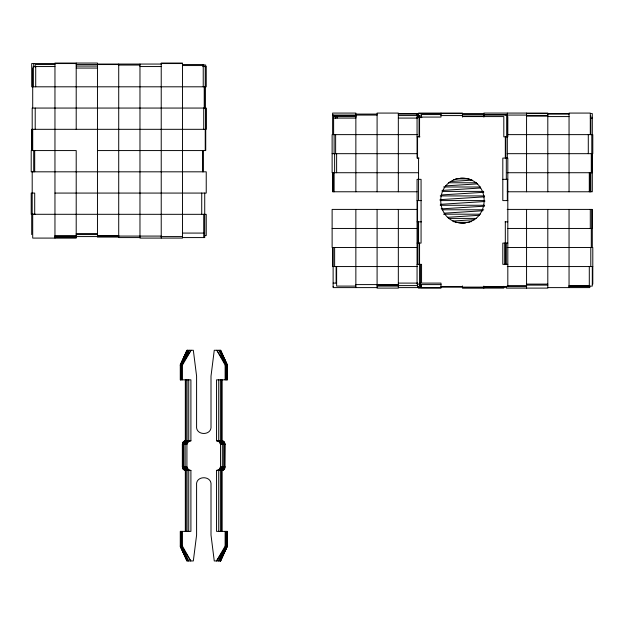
<?xml version="1.0" encoding="UTF-8"?>
<svg xmlns="http://www.w3.org/2000/svg" width="624" height="624" viewBox="0 0 624 624"><rect width="100%" height="100%" fill="white"/><g stroke="black" fill="none" stroke-linecap="round" stroke-linejoin="round"><path stroke-width="0.94" d="M185.328 379.837L185.32 440.825L183.183 442.104L182.348 444.444L182.348 466.768C182.489 471.175 187.84 470.683 190.905 470.395L190.905 531.375L180.281 531.375L180.281 546.164L186.872 560.945L193.331 560.945L196.591 535.072L196.591 485.176C195.445 475.277 212.152 475.277 211.006 485.176L211.006 535.072L214.258 560.945L220.717 560.945L227.308 546.164L227.308 531.375L216.551 531.375L216.551 470.395L223.376 469.934L224.89 468.008L225.108 444.444C224.975 440.045 219.617 440.536 216.551 440.825L216.551 379.837L227.308 379.837L227.308 365.048L220.717 350.267L214.258 350.267L211.006 376.139L211.006 426.036C212.152 435.934 195.445 435.934 196.591 426.036L196.591 376.139L193.331 350.267L186.872 350.267L180.281 365.048L180.281 379.837L190.905 379.837L190.905 440.825L184.072 441.277L183.183 442.104L182.824 444.444L182.824 466.768L183.191 469.108L185.32 470.395L185.328 531.375M185.905 531.375L185.905 470.395L184.938 469.934L183.76 466.768L183.76 444.444L183.043 443.204L183.682 442.104L185.905 440.825L185.905 379.837M184.08 469.934L189.821 470.395L188.019 469.131L186.919 466.768L186.919 444.444L188.003 442.112L187.06 440.825L187.067 379.837M188.729 531.375L188.744 470.395L186.124 469.108L185.133 466.768L185.133 444.444L186.124 442.104L189.821 440.825M218.728 379.837L218.712 440.825L221.333 442.104L222.323 444.444L222.323 466.768L221.333 469.108L217.636 470.395M220.389 531.375L220.397 470.395L219.437 469.131L220.537 466.768L220.537 444.444L219.437 442.081L217.636 440.825L223.384 441.277M221.551 531.375L221.551 470.395L223.774 469.108L224.632 466.768L224.632 444.444L224.273 442.104L222.136 440.825L222.136 379.837M222.136 531.375L222.136 470.395L224.273 469.108L224.414 468.008L223.696 466.768L223.696 444.444L222.518 441.277L221.84 440.825L223.166 441.277L224.414 443.204L223.696 444.444M332.623 115.58L332.623 113.077L355.859 113.077L355.859 114.574M355.859 116.08L355.859 118.084L333.622 118.084M417.557 283.6L417.557 287.102L421.309 287.102M526.562 209.407L526.562 288.109M183.76 466.768L183.043 468.008L183.69 469.108L186.482 470.395L186.124 469.108L187.2 468.023L182.567 468.008L182.824 466.768M222.323 444.444L223.774 442.104L220.974 440.825L221.333 442.104L220.256 443.204L224.89 443.204L224.632 444.444M183.76 444.444L184.938 441.277L185.617 440.825L183.682 442.104L185.133 444.444M223.696 466.768L222.518 469.934L221.84 470.395L223.774 469.108L222.323 466.768M181.405 363.308L180.648 365.048L180.648 379.837M182.169 361.569L186.755 351.133L180.281 365.048L182.45 365.048L191.045 350.267L181.545 365.048L181.545 379.837M226.567 547.03L220.459 560.945L227.308 546.164L225.139 546.164L216.551 560.945L226.044 546.164L226.044 531.375M180.281 365.048L187.52 350.267L180.64 365.048L189.158 350.267L181.545 365.048M227.308 546.164L220.077 560.945L226.949 546.164L226.949 531.375M187.52 350.267L180.461 365.048L180.461 379.837M220.077 560.945L227.128 546.164L227.128 531.375M226.044 546.164L218.439 560.945L226.949 546.164M224.757 550.267L226.512 546.983M182.348 466.768L186.919 466.768L184.673 469.108L187.902 470.395L187.457 469.934L188.019 469.131L183.191 469.108M225.108 444.444L220.537 444.444L222.784 442.104L219.554 440.825L220.007 441.277L219.437 442.081L224.273 442.104M185.133 466.768L183.69 469.108L185.617 470.395M187.45 441.277L187.902 440.825M219.554 470.395L219.999 469.934M189.267 441.285L188.003 442.112L183.183 442.104M218.166 469.942L219.437 469.131L224.273 469.108M187.06 440.825L184.673 442.104L186.919 444.444L182.348 444.444M220.397 470.395L222.784 469.108L220.537 466.768L225.108 466.768M466.3 178.472C432.892 174.72 431.902 224.952 465.325 223.103M458.578 222.706C491.244 226.652 493.373 177.154 460.512 178.191M184.072 441.277L190.905 440.825M223.376 469.934L216.551 470.395M184.938 441.277L186.482 440.825L186.124 442.104L187.2 443.204L182.567 443.204L182.824 444.444M222.518 469.934L220.974 470.395L221.333 469.108L220.256 468.023L224.89 468.008L224.632 466.768M184.291 441.277L185.905 440.825M221.551 470.395L223.166 469.934M445.489 185.89L477.407 183.877M440.006 199.664L484.567 196.841M440.31 204.344L484.871 201.513M447.463 217.308L479.388 215.288M450.177 181.514L472.22 180.133M442.018 190.429L480.464 188.011M441.238 194.953L483.748 192.301M441.129 208.884L484.606 206.17M444.413 213.166L482.859 210.756M452.657 221.044L474.7 219.664M471.206 179.447L469.287 179.494L471.175 179.743M453.671 221.738L455.59 221.684L453.703 221.442M187.457 469.934L190.905 470.395M76.206 63.554L31.699 63.554L31.699 86.806L206.232 86.806L206.232 66.557L202.73 66.557M161.226 63.554L182.473 63.554M97.461 64.054L161.226 64.054M54.959 64.553L35.209 64.553L35.209 67.181M76.206 64.553L118.716 64.553M182.473 64.553L203.728 64.553L203.728 66.557M118.716 65.052L139.971 65.052M202.823 65.052L205.733 65.052L205.733 66.947M182.473 65.559L203.229 65.559L203.229 86.806M76.206 66.058L97.461 66.058M54.959 66.557L33.205 66.557L33.205 86.806M139.971 66.557L161.226 66.557M76.206 68.063L97.461 68.063M418.564 113.077L462.439 113.077L462.439 117.078M398.33 113.576L483.873 113.576M526.562 113.576L569.049 113.576M590.359 113.576L592.301 113.576L592.301 134.628M377.091 114.075L355.859 114.075L355.859 191.771M398.33 114.075L418.727 114.075M547.802 114.075L569.049 114.075M440.996 114.574L421.067 114.574L421.067 117.507M462.439 114.574L507.32 114.574M377.091 115.073L332.623 115.073L332.623 134.628M483.873 115.073L506.813 115.073L506.813 136.828M507.242 115.073L526.562 115.073M333.622 115.58L355.859 115.58M398.33 115.58L418.727 115.58M421.067 115.58L421.567 115.58M440.996 115.58L462.439 115.58M526.562 115.58L547.802 115.58M462.439 116.08L483.873 116.08M526.562 116.08L547.802 116.08M590.296 116.08L590.795 116.08L590.795 134.628M333.622 116.579L355.859 116.579M462.439 116.579L503.81 116.579L503.81 136.828L507.819 136.828L507.819 116.579M547.802 116.579L569.049 116.579M419.063 117.078L440.996 117.078L440.996 113.077M417.058 117.577L421.886 117.577M398.33 118.084L417.557 118.084M590.296 118.084L592.301 118.084M417.557 134.628L332.124 134.628L332.124 172.723L418.564 172.723M507.562 134.628L592.8 134.628L592.8 153.676L507.211 153.676M417.058 136.828L419.897 136.828M97.461 150.571L205.733 150.571L205.733 108.061M332.124 153.676L416.699 153.676M419.063 158.083L417.058 158.083L417.058 114.075M507.187 172.723L592.301 172.723M455.684 178.87L469.193 178.87M502.811 179.338L507.819 179.338M448.422 182.777L476.455 182.777M443.563 186.989L480.347 186.989M442.12 191.396L483.725 191.396M417.121 191.771L332.623 191.771L332.623 172.723M507.242 191.771L592.301 191.771L592.301 153.676M54.959 193.073L206.232 193.073L206.232 171.818L31.2 171.818L31.2 150.571L76.206 150.571L76.206 238.087L32.705 238.087L32.705 214.188M440.248 195.92L484.63 195.92M417.058 200.593L421.567 200.593M440.068 200.593L484.809 200.593M507.819 200.593L502.811 200.593L502.811 158.083L507.819 158.083L507.819 286.603M440.248 205.265L484.63 205.265M417.175 209.407L332.124 209.407L332.124 247.502L417.058 247.502M507.187 209.407L592.301 209.407L592.301 247.502M442.12 209.789L483.725 209.789M35.209 214.227L31.699 214.274L31.699 234.577M443.563 214.196L480.347 214.196M448.422 218.4L476.455 218.4M417.058 221.84L421.567 221.84M505.066 221.84L507.819 221.84M455.684 222.308L469.193 222.308M332.124 228.454L417.175 228.454M507.757 228.454L592.301 228.454M182.473 233.08L203.728 233.08M76.206 233.579L97.461 233.579M76.206 234.577L97.461 234.577M54.959 235.583L76.206 235.583M97.461 235.583L118.716 235.583M204.633 235.583L206.232 235.583L206.232 214.328L31.2 214.289L31.2 193.073L34.702 193.073L34.702 214.328M97.461 236.083L161.226 236.083M54.959 236.582L97.461 236.582M161.226 236.582L182.473 236.582M54.959 237.081L76.206 237.081M118.716 237.081L97.461 237.081L97.461 63.055L54.959 63.055L54.959 238.087M54.959 237.58L76.206 237.58M139.971 237.58L118.716 237.58L118.716 64.054M182.473 237.58L204.727 237.58L204.727 193.073M417.058 243.095L421.067 243.095L421.067 179.338L417.058 179.338L417.058 284.099L419.562 284.099M507.819 243.095L502.811 243.095L502.811 264.35L507.819 264.35M507.242 247.502L592.8 247.502L592.8 284.099L592.301 284.099M417.058 264.35L421.567 264.35L421.567 283.101L440.996 283.101L440.996 288.109L418.564 288.109L418.564 286.439M417.596 266.557L332.623 266.557L332.623 247.502M507.281 266.557L592.8 266.557M333.122 283.101L336.625 283.101M398.33 283.101L417.596 283.101M419.562 283.101L420.56 283.101M526.562 284.099L547.802 284.099M355.859 284.599L398.33 284.599M420.56 284.599L440.996 284.599M377.091 285.106L398.33 285.106M526.562 285.106L547.802 285.106M398.33 285.605L417.69 285.605M419.562 285.605L421.067 285.605M507.242 285.605L526.562 285.605M569.049 285.605L589.298 285.605M355.859 286.104L336.625 286.104L336.625 266.557M377.091 286.104L398.33 286.104M421.512 286.104L419.562 286.104L419.562 243.095M569.049 286.104L592.301 286.104L592.301 266.557M333.122 286.603L333.622 286.603M440.996 286.603L462.439 286.603M483.873 286.603L526.562 286.603M569.049 286.603L589.298 286.603L589.298 266.557M440.996 287.102L505.814 287.102L505.814 286.603M377.091 287.609L333.122 287.609L333.122 247.502M398.33 287.609L419.063 287.609M440.996 287.609L421.067 287.609L421.067 284.209M462.439 287.609L483.873 287.609M547.802 287.609L589.797 287.609L589.797 286.104M226.044 379.837L226.044 365.048L216.832 350.267L225.139 365.048L227.308 365.048L220.459 350.267L226.949 365.048L226.949 379.837M180.648 531.375L180.64 546.164L187.138 560.945L180.281 546.164L182.45 546.164L190.765 560.945L181.545 546.164L181.545 531.375M220.007 441.277L216.551 440.825M453.671 179.447L455.59 179.494M469.287 221.684L471.206 221.738M221.551 379.837L221.551 440.825L223.166 441.277M184.291 469.934L185.905 470.395M221.458 441.277L220.397 440.825L220.389 379.837M185.999 469.934L187.06 470.395L187.067 531.375M221.551 440.825L222.518 441.277M226.949 365.048L219.071 350.267L226.044 365.048M180.648 546.164L188.526 560.945L181.545 546.164M221.777 353.746L223.478 357.224M224.328 358.964L227.308 365.048M180.281 546.164L185.819 557.466M223.392 357.224L221.731 353.746L223.306 357.224M224.227 358.964L227.128 365.048L227.128 379.837M180.882 547.03L183.784 553.121M224.523 359.83L225.334 361.569M181.046 547.03L183.877 553.121M218.712 470.395L218.728 531.375M188.729 379.837L188.744 440.825M591.802 134.628L591.802 172.723M591.802 209.407L591.802 228.454M591.295 153.676L591.295 172.723M591.295 228.454L591.295 247.502M590.795 172.723L590.795 191.771M590.795 247.502L590.795 266.557M590.296 134.628L590.296 113.077L569.049 113.077L569.049 191.771M590.296 172.723L590.296 191.771M590.296 209.407L590.296 228.454M589.797 172.723L589.797 191.771M589.298 172.723L589.298 191.771M588.292 134.628L588.292 153.676M569.049 209.407L569.049 287.609M547.802 191.771L547.802 113.077L483.873 113.077L483.873 117.078M547.802 209.407L547.802 288.109L506.314 288.109L506.314 286.439M526.562 113.077L526.562 191.771M507.32 113.077L507.32 158.083M507.32 179.338L507.32 200.593M506.314 158.083L506.314 179.338M506.314 243.095L506.314 264.35M505.814 114.574L505.814 115.073M505.814 136.828L505.814 158.083M505.315 136.828L505.315 158.083M505.315 221.84L505.315 264.35M504.816 243.095L504.816 264.35M503.81 286.307L503.81 288.109L462.439 288.109L462.439 285.94M483.873 286.104L483.873 288.109M420.56 264.35L420.56 285.605M419.562 136.828L419.562 115.58L419.063 115.58L419.063 136.828M419.063 243.095L419.063 264.35M418.564 158.083L418.564 200.593M418.564 221.84L418.564 243.095M418.057 113.576L418.057 117.577M418.057 221.84L418.057 243.095M417.557 136.828L417.557 158.083M417.557 200.593L417.557 221.84M417.557 243.095L417.557 264.35M417.557 283.218L417.557 285.106M398.33 191.771L398.33 113.077L377.091 113.077L377.091 191.771M398.33 209.407L398.33 288.109L377.091 288.109L377.091 209.407M355.859 209.407L355.859 287.609M337.132 116.08L337.132 118.084M336.625 153.676L336.625 172.723M336.125 266.557L336.125 283.101M335.626 116.579L335.626 118.482M335.626 134.628L335.626 153.676M334.628 153.676L334.628 172.723M334.628 247.502L334.628 266.557M334.121 134.628L334.121 153.676M334.121 172.723L334.121 191.771M333.622 115.073L333.622 134.628M333.122 172.723L333.122 191.771M225.139 365.048L225.139 379.837M225.139 531.375L225.139 546.164M205.234 66.557L205.234 108.061M205.234 129.316L205.234 150.571M204.727 86.806L204.727 108.061M204.227 86.806L204.227 108.061M203.728 108.061L203.728 129.316M203.728 214.328L203.728 237.58M203.229 150.571L203.229 171.818M202.73 150.571L202.73 171.818M201.724 193.073L201.724 214.328M182.45 365.048L182.45 379.837M182.45 531.375L182.45 546.164M180.461 531.375L180.461 546.164M161.226 238.087L161.226 63.055L182.473 63.055L182.473 238.087L139.971 238.087L139.971 64.054M76.206 63.055L76.206 129.316M35.708 66.557L35.708 86.806M35.209 108.061L35.209 129.316M34.702 150.571L34.702 171.818M33.704 63.554L33.704 67.158M33.704 150.571L33.704 171.818M32.705 68.063L32.705 108.061M32.705 129.316L32.705 150.571M32.198 150.571L32.198 108.061L206.232 108.061L206.232 129.316L31.699 129.316L31.699 150.571M32.198 171.818L32.198 214.274"/></g></svg>
